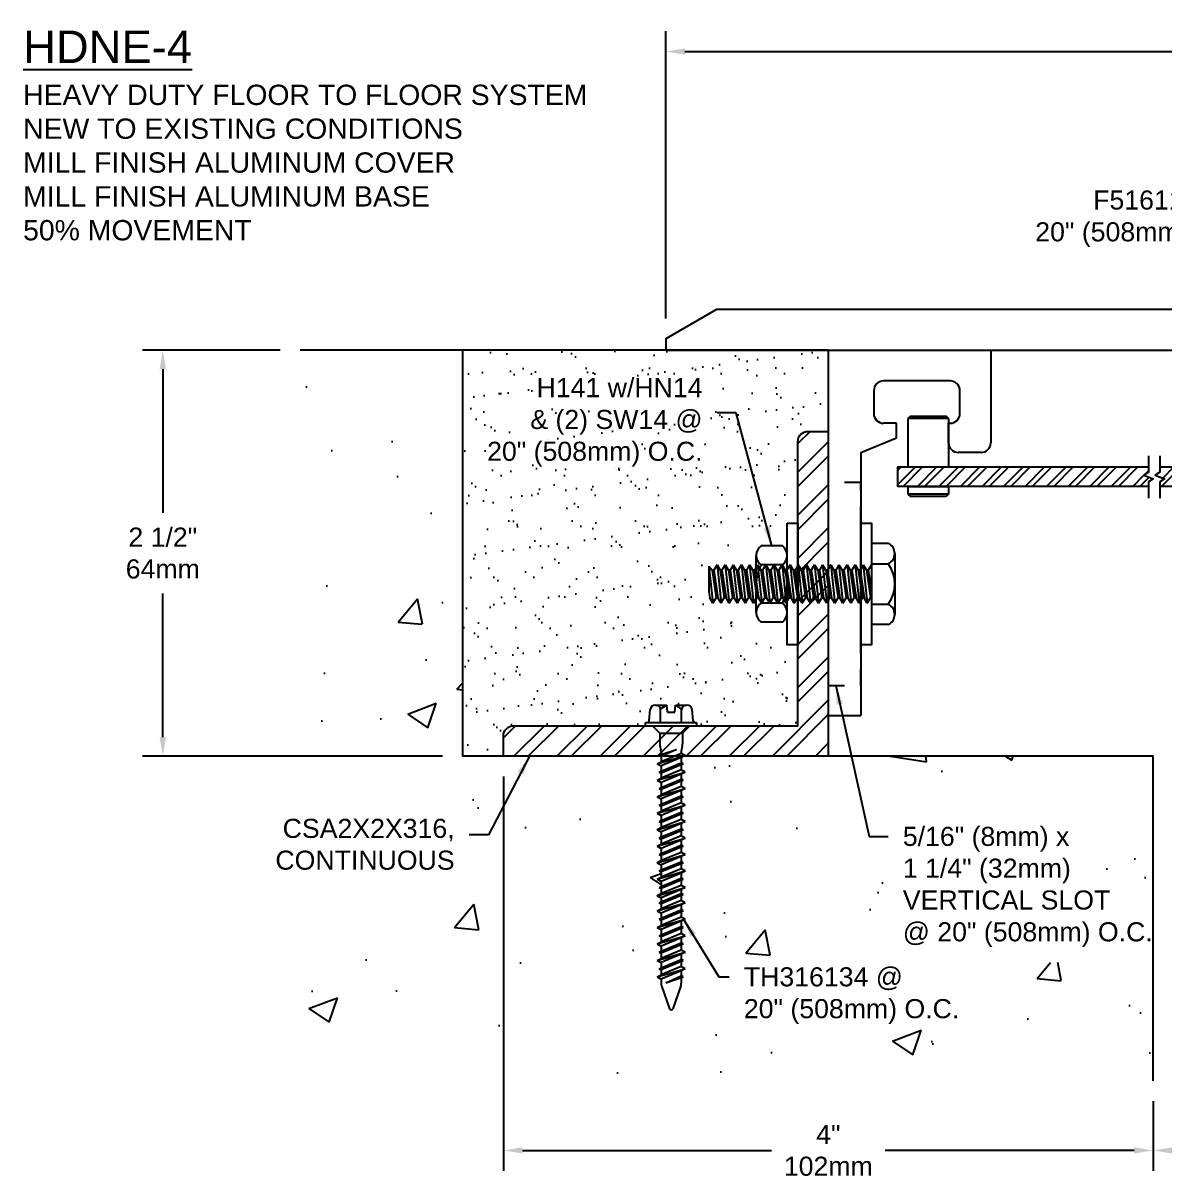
# Model space of a CAD drawing. Header units: inches. Extents: x -4 to 26.1, y 0.3 to 8.2.
# Drawn here: x -4 to 3.03, y 0.33 to 7.45 of the extents above; entities that cross this region are included whole.
import ezdxf

# ---------------------------------------------------------------- set-up
doc = ezdxf.new("R2010")
doc.units = ezdxf.units.IN
doc.header["$MEASUREMENT"] = 0
doc.linetypes.add('HIDDEN', pattern=[0.375, 0.25, -0.125])
for name, color, linetype in [('Anchors', 4, 'Continuous'), ('Conditions', 1, 'Continuous'), ('Dimensions', 3, 'Continuous'), ('Metals', 7, 'Continuous'), ('Text', 2, 'Continuous')]:
    doc.layers.add(name, color=color, linetype=linetype)
doc.styles.add('Arial', font='arial.ttf')
doc.dimstyles.new('Arial', dxfattribs={"dimtxt": 0.1175, "dimasz": 0.1175, "dimexe": 0.125, "dimexo": 0.125, "dimgap": 0.09, "dimtad": 0, "dimtih": 1, "dimtoh": 1, "dimdec": 4, "dimzin": 0, "dimdsep": 46, "dimlunit": 4, "dimtxsty": 'Arial', "dimcen": 0.09, "dimadec": 0, "dimazin": 0, "dimtfac": 1, "dimtdec": 4, "dimtofl": 0, "dimtmove": 0, "dimatfit": 3, "dimfxl": 0, "dimfrac": 2, "dimtolj": 1, "dimtzin": 0, "dimarcsym": 0})

# ---------------------------------------------------------------- blocks, each defined once
blk = doc.blocks.new('ga100')
for p, q in [((0, 0), (0, 1)), ((0, 1), (0.57, 1)), ((0.63, 0.94), (0.63, 0.8)), ((0.39, 0.81), (0.25, 0.81)), ((0.19, 0.75), (0.19, 0.34)), ((0.45, 0.74), (0.45, 0.75)), ((0.57, 0.74), (0.45, 0.74)), ((0.54, 0.42), (0.45, 0.42)), ((0.45, 0.42), (0.45, 0.34)), ((0.63, 0.2), (0.54, 0.42)), ((0.25, 0.28), (0.39, 0.28)), ((0.63, 0.2), (2.25, 0.2)), ((2.25, 0), (2.25, 0.2)), ((0, 0), (2.25, 0))]:
    blk.add_line(p, q)
for centre, start, end in [((0.57, 0.94), 0, 90), ((0.25, 0.75), 90, 180), ((0.39, 0.75), 0, 90), ((0.57, 0.8), 270, 0), ((0.25, 0.34), 180, 270), ((0.39, 0.34), 270, 0)]:
    blk.add_arc(centre, 0.06, start, end)
blk = doc.blocks.new('PIN')
for p, q in [((-0.1602, 0.1698), (-0.1452, 0.1848)), ((-0.1602, 0.1698), (0.0898, 0.1698)), ((-0.1602, 0.1698), (-0.1602, -0.1277)), ((0.0748, 0.1848), (-0.1452, 0.1848)), ((0.0748, 0.1848), (0.0898, 0.1698)), ((0.0898, 0.1698), (0.0898, -0.1277)), ((0.0898, -0.1277), (-0.1602, -0.1277)), ((0.0898, -0.2477), (-0.1602, -0.2477)), ((-0.1602, -0.2477), (-0.1602, -0.2952)), ((0.0898, -0.2477), (0.0898, -0.2952)), ((-0.1602, -0.2952), (0.0898, -0.2952)), ((-0.1602, -0.2952), (-0.1452, -0.3102)), ((-0.1452, -0.3102), (0.0748, -0.3102)), ((0.0898, -0.2952), (0.0748, -0.3102))]:
    blk.add_line(p, q)
blk = doc.blocks.new('PB10516')
at = {"layer": 'Metals'}
h = blk.add_hatch(dxfattribs=at)
h.set_pattern_fill('ANSI32', color=256, scale=0.25, style=0)
h.set_pattern_definition([(45, (-3.96066, -0.33674), (-0.0662913, 0.0662913), []), (45, (-3.91647, -0.33674), (-0.0662913, 0.0662913), [])])
h.paths.add_polyline_path([(1.0036, 0), (1.0036, -0.0318), (0.9748, -0.0509), (1.0325, -0.0727), (1.0036, -0.0918), (1.0036, -0.12), (2.5678, -0.12), (2.5678, 0)])
h.paths.add_polyline_path([(0.9336, -0.12), (0.9336, -0.0918), (0.9625, -0.0727), (0.9048, -0.0509), (0.9336, -0.0318), (0.9336, 0), (-0.9642, 0), (-0.9642, -0.0318), (-0.9931, -0.0509), (-0.9354, -0.0727), (-0.9642, -0.0918), (-0.9642, -0.12)])
h.paths.add_polyline_path([(-2.5772, 0), (-2.5772, -0.12), (-1.0342, -0.12), (-1.0342, -0.0918), (-1.0054, -0.0727), (-1.0631, -0.0509), (-1.0342, -0.0318), (-1.0342, 0)])
for points in [[(-1.0342, -0.12), (-2.5772, -0.12), (-2.5772, 0), (-1.0342, 0)], [(-1.0342, 0.0683), (-1.0342, -0.0318), (-1.0631, -0.0509), (-1.0054, -0.0727), (-1.0342, -0.0918), (-1.0342, -0.1918)], [(-0.9642, 0.0683), (-0.9642, -0.0318), (-0.9931, -0.0509), (-0.9354, -0.0727), (-0.9642, -0.0918), (-0.9642, -0.1918)], [(-0.9642, 0), (0.9336, 0)], [(0.9336, 0.0683), (0.9336, -0.0318), (0.9048, -0.0509), (0.9625, -0.0727), (0.9336, -0.0918), (0.9336, -0.1918)], [(1.0036, 0.0683), (1.0036, -0.0318), (0.9748, -0.0509), (1.0325, -0.0727), (1.0036, -0.0918), (1.0036, -0.1918)], [(1.0036, 0), (2.5678, 0), (2.5678, -0.12), (1.0036, -0.12)], [(0.9336, -0.12), (-0.9642, -0.12)]]:
    blk.add_lwpolyline(points)
at = {"xscale": -1}
blk.add_blockref('PIN', (-2.4249, 0.1277), dxfattribs=at)
blk.add_blockref('PIN', (2.4155, 0.1277))
blk = doc.blocks.new('TH-316134')
for p, q in [((-0.1352, 0.029), (-0.129, 0.1001)), ((-0.0967, 0.1275), (-0.0272, 0.1275)), ((-0.0645, 0.0188), (-0.0645, 0.1001)), ((-0.0232, 0.0825), (-0.0272, 0.1275)), ((-0.0232, 0.0825), (0.0233, 0.0825)), ((0.0233, 0.0825), (0.0272, 0.1275)), ((0.0272, 0.1275), (0.0967, 0.1275)), ((0.0645, 0.0188), (0.0645, 0.1001)), ((0.1352, 0.029), (0.129, 0.1001)), ((-0.1568, 0.0188), (0.1568, 0.0188)), ((-0.1568, 0), (-0.1568, 0.0188)), ((-0.1568, 0), (0.1568, 0)), ((-0.1148, 0), (-0.0697, -0.045)), ((0.1148, 0), (0.0698, -0.045)), ((0.1568, 0.0188), (0.1568, 0)), ((-0.0697, -0.045), (0.0698, -0.045)), ((-0.0697, -0.045), (-0.0697, -0.1121)), ((0.0698, -0.045), (0.0698, -0.1121)), ((-0.0687, -0.1217), (-0.0633, -0.1477)), ((0.0687, -0.1217), (0.0633, -0.1477)), ((-0.0862, -0.2344), (0.0863, -0.1836)), ((-0.0737, -0.1836), (0.0321, -0.1471)), ((-0.0737, -0.1836), (-0.0623, -0.1774)), ((-0.0737, -0.1836), (-0.0623, -0.1898)), ((0.0321, -0.1471), (-0.0623, -0.1898)), ((-0.0623, -0.1774), (0.0321, -0.1471)), ((-0.0623, -0.1573), (-0.0623, -0.1774)), ((0.0623, -0.1707), (-0.0623, -0.2215)), ((-0.0623, -0.1898), (-0.0623, -0.2215)), ((0.0623, -0.1965), (-0.0623, -0.2473)), ((0.0623, -0.1573), (0.0623, -0.1707)), ((0.0863, -0.1836), (0.0623, -0.1707)), ((0.0863, -0.1836), (0.0623, -0.1965)), ((0.0623, -0.1965), (0.0623, -0.2282)), ((-0.0862, -0.2344), (-0.0623, -0.2215)), ((-0.0862, -0.2344), (-0.0623, -0.2473)), ((-0.0737, -0.2852), (0.0737, -0.2344)), ((-0.0737, -0.2852), (-0.0623, -0.279)), ((-0.0623, -0.279), (0.0623, -0.2282)), ((0.0623, -0.2405), (-0.0623, -0.2913)), ((-0.0623, -0.2473), (-0.0623, -0.279)), ((0.0623, -0.2722), (-0.0623, -0.323)), ((0.0737, -0.2344), (0.0623, -0.2282)), ((0.0737, -0.2344), (0.0623, -0.2405)), ((0.0623, -0.2405), (0.0623, -0.2722)), ((0.0863, -0.2852), (0.0623, -0.2722)), ((-0.0862, -0.3359), (0.0863, -0.2852)), ((-0.0862, -0.3359), (-0.0623, -0.323)), ((-0.0862, -0.3359), (-0.0623, -0.3489)), ((-0.0737, -0.2852), (-0.0623, -0.2913)), ((-0.0737, -0.3867), (0.0737, -0.3359)), ((-0.0623, -0.2913), (-0.0623, -0.323)), ((0.0623, -0.2981), (-0.0623, -0.3489)), ((-0.0623, -0.3806), (0.0623, -0.3298)), ((0.0623, -0.3421), (-0.0623, -0.3929)), ((-0.0623, -0.3489), (-0.0623, -0.3806)), ((0.0863, -0.2852), (0.0623, -0.2981)), ((0.0623, -0.2981), (0.0623, -0.3298)), ((0.0737, -0.3359), (0.0623, -0.3298)), ((0.0737, -0.3359), (0.0623, -0.3421)), ((0.0623, -0.3421), (0.0623, -0.3738)), ((-0.0862, -0.4375), (0.0863, -0.3867)), ((-0.0862, -0.4375), (-0.0623, -0.4246)), ((-0.0737, -0.3867), (-0.0623, -0.3806)), ((-0.0737, -0.3867), (-0.0623, -0.3929)), ((0.0623, -0.3738), (-0.0623, -0.4246)), ((-0.0623, -0.3929), (-0.0623, -0.4246)), ((0.0623, -0.3996), (-0.0623, -0.4504)), ((0.0863, -0.3867), (0.0623, -0.3738)), ((0.0863, -0.3867), (0.0623, -0.3996)), ((0.0623, -0.3996), (0.0623, -0.4313)), ((-0.0862, -0.4375), (-0.0623, -0.4504)), ((-0.0862, -0.5391), (0.0863, -0.4883)), ((-0.0737, -0.4883), (0.0737, -0.4375)), ((-0.0737, -0.4883), (-0.0623, -0.4821)), ((-0.0737, -0.4883), (-0.0623, -0.4944)), ((-0.0623, -0.4821), (0.0623, -0.4313)), ((0.0623, -0.4437), (-0.0623, -0.4944)), ((-0.0623, -0.4504), (-0.0623, -0.4821)), ((0.0623, -0.4754), (-0.0623, -0.5261)), ((-0.0623, -0.4944), (-0.0623, -0.5261)), ((0.0737, -0.4375), (0.0623, -0.4313)), ((0.0737, -0.4375), (0.0623, -0.4437)), ((0.0623, -0.4437), (0.0623, -0.4754)), ((0.0863, -0.4883), (0.0623, -0.4754)), ((0.0863, -0.4883), (0.0623, -0.5012)), ((-0.0862, -0.5391), (-0.0623, -0.5261)), ((-0.0862, -0.5391), (-0.0623, -0.552)), ((-0.0737, -0.5898), (0.0737, -0.5391)), ((0.0623, -0.5012), (-0.0623, -0.552)), ((-0.0623, -0.5837), (0.0623, -0.5329)), ((0.0623, -0.5452), (-0.0623, -0.596)), ((-0.0623, -0.552), (-0.0623, -0.5837)), ((0.0623, -0.5012), (0.0623, -0.5329)), ((0.0737, -0.5391), (0.0623, -0.5329)), ((0.0737, -0.5391), (0.0623, -0.5452)), ((0.0623, -0.5452), (0.0623, -0.5769)), ((-0.0862, -0.6406), (0.0863, -0.5898)), ((-0.0862, -0.6406), (-0.0623, -0.6277)), ((-0.0737, -0.5898), (-0.0623, -0.5837)), ((-0.0737, -0.5898), (-0.0623, -0.596)), ((0.0623, -0.5769), (-0.0623, -0.6277)), ((-0.0623, -0.596), (-0.0623, -0.6277)), ((0.0623, -0.6028), (-0.0623, -0.6535)), ((-0.0623, -0.6852), (0.0623, -0.6345)), ((0.0863, -0.5898), (0.0623, -0.5769)), ((0.0863, -0.5898), (0.0623, -0.6028)), ((0.0623, -0.6028), (0.0623, -0.6345)), ((0.0737, -0.6406), (0.0623, -0.6345)), ((-0.0862, -0.6406), (-0.0623, -0.6535)), ((-0.0862, -0.7422), (0.0863, -0.6914)), ((-0.0737, -0.6914), (0.0737, -0.6406)), ((-0.0737, -0.6914), (-0.0623, -0.6852)), ((-0.0737, -0.6914), (-0.0623, -0.6976)), ((0.0623, -0.6468), (-0.0623, -0.6976)), ((-0.0623, -0.6535), (-0.0623, -0.6852)), ((0.0623, -0.6785), (-0.0623, -0.7293)), ((-0.0623, -0.6976), (-0.0623, -0.7293)), ((0.0623, -0.7043), (-0.0623, -0.7551)), ((0.0737, -0.6406), (0.0623, -0.6468)), ((0.0623, -0.6468), (0.0623, -0.6785)), ((0.0863, -0.6914), (0.0623, -0.6785)), ((0.0863, -0.6914), (0.0623, -0.7043)), ((0.0623, -0.7043), (0.0623, -0.736)), ((-0.0862, -0.7422), (-0.0623, -0.7293)), ((-0.0862, -0.7422), (-0.0623, -0.7551)), ((-0.0737, -0.793), (0.0737, -0.7422)), ((-0.0623, -0.7868), (0.0623, -0.736)), ((0.0623, -0.7484), (-0.0623, -0.7991)), ((-0.0623, -0.7551), (-0.0623, -0.7868)), ((0.0623, -0.78), (-0.0623, -0.8308)), ((0.0737, -0.7422), (0.0623, -0.736)), ((0.0737, -0.7422), (0.0623, -0.7484)), ((0.0623, -0.7484), (0.0623, -0.78)), ((0.0863, -0.793), (0.0623, -0.78)), ((-0.0862, -0.8437), (0.0863, -0.793)), ((-0.0862, -0.8437), (-0.0623, -0.8308)), ((-0.0862, -0.8437), (-0.0623, -0.8567)), ((-0.0737, -0.793), (-0.0623, -0.7868)), ((-0.0737, -0.793), (-0.0623, -0.7991)), ((-0.0737, -0.8945), (0.0737, -0.8437)), ((-0.0623, -0.7991), (-0.0623, -0.8308)), ((0.0623, -0.8059), (-0.0623, -0.8567)), ((-0.0623, -0.8884), (0.0623, -0.8376)), ((0.0623, -0.8499), (-0.0623, -0.9007)), ((0.0863, -0.793), (0.0623, -0.8059)), ((0.0623, -0.8059), (0.0623, -0.8376)), ((0.0737, -0.8437), (0.0623, -0.8376)), ((0.0737, -0.8437), (0.0623, -0.8499)), ((0.0623, -0.8499), (0.0623, -0.8816)), ((-0.0862, -0.9453), (0.0863, -0.8945)), ((-0.0737, -0.8945), (-0.0623, -0.8884)), ((-0.0737, -0.8945), (-0.0623, -0.9007)), ((-0.0623, -0.8567), (-0.0623, -0.8884)), ((0.0623, -0.8816), (-0.0623, -0.9324)), ((-0.0623, -0.9007), (-0.0623, -0.9324)), ((0.0623, -0.9075), (-0.0623, -0.9582)), ((0.0863, -0.8945), (0.0623, -0.8816)), ((0.0863, -0.8945), (0.0623, -0.9075)), ((0.0623, -0.9075), (0.0623, -0.9391)), ((-0.0862, -0.9453), (-0.0623, -0.9324)), ((-0.0862, -0.9453), (-0.0623, -0.9582)), ((-0.0862, -1.0469), (0.0863, -0.9961)), ((-0.0737, -0.9961), (0.0737, -0.9453)), ((-0.0737, -0.9961), (-0.0623, -0.9899)), ((-0.0737, -0.9961), (-0.0623, -1.0023)), ((-0.0623, -0.9899), (0.0623, -0.9391)), ((0.0623, -0.9515), (-0.0623, -1.0023)), ((-0.0623, -0.9582), (-0.0623, -0.9899)), ((0.0623, -0.9832), (-0.0623, -1.034)), ((0.0737, -0.9453), (0.0623, -0.9391)), ((0.0737, -0.9453), (0.0623, -0.9515)), ((0.0623, -0.9515), (0.0623, -0.9832)), ((0.0863, -0.9961), (0.0623, -0.9832)), ((0.0863, -0.9961), (0.0623, -1.009)), ((-0.0862, -1.0469), (-0.0623, -1.034)), ((-0.0862, -1.0469), (-0.0623, -1.0598)), ((-0.0737, -1.0898), (0.0737, -1.0391)), ((-0.0623, -1.0023), (-0.0623, -1.034)), ((0.0623, -1.009), (-0.0623, -1.0598)), ((-0.0623, -1.0837), (0.0623, -1.0329)), ((0.0623, -1.0452), (-0.0623, -1.096)), ((-0.0623, -1.052), (-0.0623, -1.0837)), ((0.0623, -1.0012), (0.0623, -1.0329)), ((0.0737, -1.0391), (0.0623, -1.0329)), ((0.0737, -1.0391), (0.0623, -1.0452)), ((0.0623, -1.0452), (0.0623, -1.0769)), ((-0.0862, -1.1406), (0.0863, -1.0898)), ((-0.0862, -1.1406), (-0.0623, -1.1277)), ((-0.0737, -1.0898), (-0.0623, -1.0837)), ((-0.0737, -1.0898), (-0.0623, -1.096)), ((0.0623, -1.0769), (-0.0623, -1.1277)), ((-0.0623, -1.096), (-0.0623, -1.1277)), ((0.0623, -1.1028), (-0.0623, -1.1535)), ((-0.0623, -1.1852), (0.0623, -1.1345)), ((0.0863, -1.0898), (0.0623, -1.0769)), ((0.0863, -1.0898), (0.0623, -1.1028)), ((0.0623, -1.1028), (0.0623, -1.1345)), ((0.0737, -1.1406), (0.0623, -1.1345)), ((-0.0862, -1.1406), (-0.0623, -1.1535)), ((-0.0862, -1.2422), (0.0863, -1.1914)), ((-0.0737, -1.1914), (0.0737, -1.1406)), ((-0.0737, -1.1914), (-0.0623, -1.1852)), ((-0.0737, -1.1914), (-0.0623, -1.1976)), ((0.0623, -1.1468), (-0.0623, -1.1976)), ((-0.0623, -1.1535), (-0.0623, -1.1852)), ((0.0623, -1.1785), (-0.0623, -1.2293)), ((-0.0623, -1.1976), (-0.0623, -1.2293)), ((0.0623, -1.2043), (-0.0623, -1.2551)), ((0.0737, -1.1406), (0.0623, -1.1468)), ((0.0623, -1.1468), (0.0623, -1.1785)), ((0.0863, -1.1914), (0.0623, -1.1785)), ((0.0863, -1.1914), (0.0623, -1.2043)), ((0.0623, -1.2043), (0.0623, -1.236)), ((-0.0862, -1.2422), (-0.0623, -1.2293)), ((-0.0862, -1.2422), (-0.0623, -1.2551)), ((-0.0737, -1.293), (0.0737, -1.2422)), ((-0.0623, -1.2868), (0.0623, -1.236)), ((0.0623, -1.2484), (-0.0623, -1.2991)), ((-0.0623, -1.2551), (-0.0623, -1.2868)), ((0.0623, -1.28), (-0.0623, -1.3308)), ((0.0737, -1.2422), (0.0623, -1.236)), ((0.0737, -1.2422), (0.0623, -1.2484)), ((0.0623, -1.2484), (0.0623, -1.28)), ((0.0863, -1.293), (0.0623, -1.28)), ((-0.0862, -1.3437), (0.0863, -1.293)), ((-0.0862, -1.3437), (-0.0623, -1.3308)), ((-0.0862, -1.3437), (-0.0623, -1.3567)), ((-0.0737, -1.293), (-0.0623, -1.2868)), ((-0.0737, -1.293), (-0.0623, -1.2991)), ((-0.0737, -1.3945), (0.0737, -1.3437)), ((-0.0623, -1.2991), (-0.0623, -1.3308)), ((0.0623, -1.3059), (-0.0623, -1.3567)), ((-0.0623, -1.3884), (0.0623, -1.3376)), ((0.0623, -1.3499), (-0.0623, -1.4007)), ((0.0863, -1.293), (0.0623, -1.3059)), ((0.0623, -1.3059), (0.0623, -1.3376)), ((0.0737, -1.3437), (0.0623, -1.3376)), ((0.0737, -1.3437), (0.0623, -1.3499)), ((0.0623, -1.3499), (0.0623, -1.3816)), ((-0.0862, -1.4453), (0.0863, -1.3945)), ((-0.0737, -1.3945), (-0.0623, -1.3884)), ((-0.0737, -1.3945), (-0.0623, -1.4007)), ((-0.0623, -1.3567), (-0.0623, -1.3884)), ((0.0623, -1.3816), (-0.0623, -1.4324)), ((-0.0623, -1.4007), (-0.0623, -1.4324)), ((0.0623, -1.4075), (-0.0623, -1.4582)), ((0.0863, -1.3945), (0.0623, -1.3816)), ((0.0863, -1.3945), (0.0623, -1.4075)), ((0.0623, -1.4075), (0.0623, -1.4391)), ((-0.0862, -1.4453), (-0.0623, -1.4324)), ((-0.0862, -1.4453), (-0.0623, -1.4582)), ((-0.0737, -1.4961), (0.0737, -1.4453)), ((-0.0737, -1.4961), (-0.0623, -1.4899)), ((-0.0623, -1.4899), (0.0623, -1.4391)), ((0.0623, -1.4515), (-0.0623, -1.5023)), ((-0.0623, -1.4582), (-0.0623, -1.4899)), ((0.0623, -1.4832), (-0.0623, -1.534)), ((0.0737, -1.4453), (0.0623, -1.4391)), ((0.0737, -1.4453), (0.0623, -1.4515)), ((0.0623, -1.4515), (0.0623, -1.4832)), ((0.0863, -1.4961), (0.0623, -1.4832)), ((-0.0862, -1.5469), (0.0863, -1.4961)), ((-0.0862, -1.5469), (-0.0623, -1.534)), ((-0.0862, -1.5469), (-0.0623, -1.5598)), ((-0.0737, -1.4961), (-0.0623, -1.5023)), ((-0.0623, -1.5023), (-0.0623, -1.534)), ((0.0623, -1.509), (-0.0623, -1.5598)), ((-0.0623, -1.5598), (-0.0623, -1.5857)), ((-0.0335, -1.5838), (0.0623, -1.5407)), ((-0.0335, -1.5838), (0.0737, -1.5469)), ((0.0623, -1.553), (-0.0335, -1.5838)), ((0.0863, -1.4961), (0.0623, -1.509)), ((0.0623, -1.509), (0.0623, -1.5407)), ((0.0737, -1.5469), (0.0623, -1.5407)), ((0.0737, -1.5469), (0.0623, -1.553)), ((0.0623, -1.553), (0.0623, -1.5857)), ((-0.0596, -1.601), (-0.0096, -1.7438)), ((0.0596, -1.601), (0.0096, -1.7438))]:
    blk.add_line(p, q)
for centre, radius, start, end in [((-0.0967, 0.0948), 0.0327, 9.28497, 170.71503), ((0, 0.0379), 0.0896, 107.42152, 136.04074), ((0, 0.0379), 0.0896, 43.95926, 72.57848), ((0.0967, 0.0948), 0.0327, 9.28497, 170.71503), ((-0.1464, 0.03), 0.0112, 270, 355), ((0.1464, 0.03), 0.0112, 185, 270), ((-0.0232, -0.1121), 0.0465, 180, 191.9357), ((0.0233, -0.1121), 0.0465, 348.0643, 0), ((-0.1088, -0.1573), 0.0465, 0, 11.9357), ((0.1088, -0.1573), 0.0465, 168.0643, 180), ((-0.0158, -1.5857), 0.0465, 180, 199.30575), ((0.0158, -1.5857), 0.0465, 340.69425, 0), ((0, -1.7394), 0.0106, 204.10008, 335.89992)]:
    blk.add_arc(centre, radius, start, end)
blk = doc.blocks.new('TH316134')
blk.add_blockref('TH-316134', (0, 0))
blk = doc.blocks.new('*D7')
at = {"layer": 'Defpoints', "color": 0}
for p in [(2.956, 0.9373), (6.956, 0.9373), (2.956, 0.5097)]:
    blk.add_point(p, dxfattribs=at)
at = {"layer": 'Dimensions', "color": 0, "lineweight": -2}
for p, q in [((2.956, 0.8123), (2.956, 0.3847)), ((6.956, 0.8123), (6.956, 0.3847)), ((3.0735, 0.5097), (4.6065, 0.5097)), ((6.8385, 0.5097), (5.3054, 0.5097))]:
    blk.add_line(p, q, dxfattribs=at)
at = {"layer": 'Dimensions', "color": 0}
for points in [[(3.0735, 0.5293), (3.0735, 0.4902), (2.956, 0.5097)], [(6.8385, 0.5293), (6.8385, 0.4902), (6.956, 0.5097)]]:
    blk.add_solid(points, dxfattribs=at)
at = {"layer": 'Dimensions', "color": 0, "insert": (4.956, 0.5097), "char_height": 0.1175, "attachment_point": 5, "style": 'Arial'}
blk.add_mtext('\\A1;4"\\P102mm', dxfattribs=at)
blk = doc.blocks.new('*D8')
at = {"layer": 'Defpoints', "color": 0}
for p in [(-1.044, 2.9373), (2.956, 0.9373), (-1.044, 0.5097)]:
    blk.add_point(p, dxfattribs=at)
at = {"layer": 'Dimensions', "color": 0, "lineweight": -2}
for p, q in [((-1.044, 2.8123), (-1.044, 0.3847)), ((2.956, 0.8123), (2.956, 0.3847)), ((-0.9265, 0.5097), (0.6065, 0.5097)), ((2.8385, 0.5097), (1.3054, 0.5097))]:
    blk.add_line(p, q, dxfattribs=at)
at = {"layer": 'Dimensions', "color": 0}
for points in [[(-0.9265, 0.5293), (-0.9265, 0.4902), (-1.044, 0.5097)], [(2.8385, 0.5293), (2.8385, 0.4902), (2.956, 0.5097)]]:
    blk.add_solid(points, dxfattribs=at)
at = {"layer": 'Dimensions', "color": 0, "insert": (0.956, 0.5097), "char_height": 0.1175, "attachment_point": 5, "style": 'Arial'}
blk.add_mtext('\\A1;4"\\P102mm', dxfattribs=at)
blk = doc.blocks.new('*D9')
at = {"layer": 'Defpoints', "color": 0}
for p in [(-2.294, 5.4373), (-3.1406, 2.9373), (-1.294, 2.9373)]:
    blk.add_point(p, dxfattribs=at)
at = {"layer": 'Dimensions', "color": 0, "lineweight": -2}
for p, q in [((-2.419, 5.4373), (-3.2656, 5.4373)), ((-3.1406, 5.3198), (-3.1406, 4.4362)), ((-3.1406, 3.0548), (-3.1406, 3.9384)), ((-1.419, 2.9373), (-3.2656, 2.9373))]:
    blk.add_line(p, q, dxfattribs=at)
at = {"layer": 'Dimensions', "color": 0}
for points in [[(-3.1601, 5.3198), (-3.121, 5.3198), (-3.1406, 5.4373)], [(-3.1601, 3.0548), (-3.121, 3.0548), (-3.1406, 2.9373)]]:
    blk.add_solid(points, dxfattribs=at)
at = {"layer": 'Dimensions', "color": 0, "insert": (-3.1406, 4.1873), "char_height": 0.1175, "attachment_point": 5, "style": 'Arial'}
blk.add_mtext('\\A1;2 1/2"\\P64mm', dxfattribs=at)
blk = doc.blocks.new('*D10')
at = {"layer": 'Defpoints', "color": 0}
for p in [(7.956, 7.2755), (-0.044, 5.5068), (7.956, 5.5068)]:
    blk.add_point(p, dxfattribs=at)
at = {"layer": 'Dimensions', "color": 0, "lineweight": -2}
for p, q in [((-0.044, 5.6318), (-0.044, 7.4005)), ((7.956, 5.6318), (7.956, 7.4005)), ((0.0735, 7.2755), (3.6, 7.2755)), ((7.8385, 7.2755), (4.3119, 7.2755))]:
    blk.add_line(p, q, dxfattribs=at)
at = {"layer": 'Dimensions', "color": 0}
for points in [[(0.0735, 7.2951), (0.0735, 7.2559), (-0.044, 7.2755)], [(7.8385, 7.2951), (7.8385, 7.2559), (7.956, 7.2755)]]:
    blk.add_solid(points, dxfattribs=at)
at = {"layer": 'Dimensions', "color": 0, "insert": (3.956, 7.2755), "char_height": 0.1175, "attachment_point": 5, "style": 'Arial'}
blk.add_mtext('\\A1;8"\\P203mm', dxfattribs=at)
blk = doc.blocks.new('H141')
for p, q in [((-0.1875, 0.144), (0.1875, 0.144)), ((-0.25, 0.104), (-0.25, 0)), ((-0.125, 0), (-0.125, 0.104)), ((0.125, 0), (0.125, 0.104)), ((0.25, 0.104), (0.25, 0)), ((-0.25, 0), (0.25, 0)), ((-0.119, 0), (-0.085, -0.0196)), ((-0.085, -0.0196), (0.0485, 0)), ((-0.119, -0.05), (0.119, -0.025)), ((-0.119, -0.05), (-0.085, -0.0304)), ((-0.119, -0.05), (-0.085, -0.0696)), ((-0.085, -0.0304), (0.085, -0.0054)), ((-0.085, -0.0196), (-0.085, -0.0304)), ((-0.085, -0.0696), (0.085, -0.0446)), ((-0.085, -0.0804), (0.085, -0.0554)), ((-0.085, -0.0696), (-0.085, -0.0804)), ((0.0943, 0), (0.085, -0.0054)), ((0.119, -0.025), (0.085, -0.0054)), ((0.119, -0.025), (0.085, -0.0446)), ((0.085, -0.0446), (0.085, -0.0554)), ((0.119, -0.075), (0.085, -0.0554)), ((-0.119, -0.1), (0.119, -0.075)), ((-0.119, -0.1), (-0.085, -0.0804)), ((-0.119, -0.1), (-0.085, -0.1196)), ((-0.119, -0.15), (0.119, -0.125)), ((-0.119, -0.15), (-0.085, -0.1304)), ((-0.085, -0.1196), (0.085, -0.0946)), ((-0.085, -0.1304), (0.085, -0.1054)), ((-0.085, -0.1196), (-0.085, -0.1304)), ((0.119, -0.075), (0.085, -0.0946)), ((0.085, -0.0946), (0.085, -0.1054)), ((0.119, -0.125), (0.085, -0.1054)), ((0.119, -0.125), (0.085, -0.1446)), ((-0.119, -0.15), (-0.085, -0.1696)), ((-0.119, -0.2), (0.119, -0.175)), ((-0.119, -0.2), (-0.085, -0.1804)), ((-0.119, -0.2), (-0.085, -0.2196)), ((-0.085, -0.1696), (0.085, -0.1446)), ((-0.085, -0.1804), (0.085, -0.1554)), ((-0.085, -0.1696), (-0.085, -0.1804)), ((-0.085, -0.2196), (0.085, -0.1946)), ((-0.085, -0.2304), (0.085, -0.2054)), ((0.085, -0.1446), (0.085, -0.1554)), ((0.119, -0.175), (0.085, -0.1554)), ((0.119, -0.175), (0.085, -0.1946)), ((0.085, -0.1946), (0.085, -0.2054)), ((0.119, -0.225), (0.085, -0.2054)), ((-0.119, -0.25), (0.119, -0.225)), ((-0.119, -0.25), (-0.085, -0.2304)), ((-0.119, -0.25), (-0.085, -0.2696)), ((-0.119, -0.3), (0.119, -0.275)), ((-0.119, -0.3), (-0.085, -0.2804)), ((-0.085, -0.2196), (-0.085, -0.2304)), ((-0.085, -0.2696), (0.085, -0.2446)), ((-0.085, -0.2804), (0.085, -0.2554)), ((-0.085, -0.2696), (-0.085, -0.2804)), ((0.119, -0.225), (0.085, -0.2446)), ((0.085, -0.2446), (0.085, -0.2554)), ((0.119, -0.275), (0.085, -0.2554)), ((0.119, -0.275), (0.085, -0.2946)), ((-0.119, -0.3), (-0.085, -0.3196)), ((-0.119, -0.35), (0.119, -0.325)), ((-0.119, -0.35), (-0.085, -0.3304)), ((-0.119, -0.35), (-0.085, -0.3696)), ((-0.085, -0.3196), (0.085, -0.2946)), ((-0.085, -0.3304), (0.085, -0.3054)), ((-0.085, -0.3196), (-0.085, -0.3304)), ((-0.085, -0.3696), (0.085, -0.3446)), ((-0.085, -0.3804), (0.085, -0.3554)), ((0.085, -0.2946), (0.085, -0.3054)), ((0.119, -0.325), (0.085, -0.3054)), ((0.119, -0.325), (0.085, -0.3446)), ((0.085, -0.3446), (0.085, -0.3554)), ((0.119, -0.375), (0.085, -0.3554)), ((-0.119, -0.4), (0.119, -0.375)), ((-0.119, -0.4), (-0.085, -0.3804)), ((-0.119, -0.4), (-0.085, -0.4196)), ((-0.119, -0.45), (0.119, -0.425)), ((-0.085, -0.3696), (-0.085, -0.3804)), ((-0.085, -0.4196), (0.085, -0.3946)), ((-0.085, -0.4304), (0.085, -0.4054)), ((-0.085, -0.4196), (-0.085, -0.4304)), ((0.119, -0.375), (0.085, -0.3946)), ((0.085, -0.3946), (0.085, -0.4054)), ((0.119, -0.425), (0.085, -0.4054)), ((0.119, -0.425), (0.085, -0.4446)), ((-0.119, -0.45), (-0.085, -0.4304)), ((-0.119, -0.45), (-0.085, -0.4696)), ((-0.119, -0.5), (0.119, -0.475)), ((-0.119, -0.5), (-0.085, -0.4804)), ((-0.085, -0.4696), (0.085, -0.4446)), ((-0.085, -0.4804), (0.085, -0.4554)), ((-0.085, -0.4696), (-0.085, -0.4804)), ((-0.085, -0.5196), (0.085, -0.4946)), ((0.085, -0.4446), (0.085, -0.4554)), ((0.119, -0.475), (0.085, -0.4554)), ((0.119, -0.475), (0.085, -0.4946)), ((0.085, -0.4946), (0.085, -0.5054)), ((-0.119, -0.5), (-0.085, -0.5196)), ((-0.119, -0.55), (0.119, -0.525)), ((-0.119, -0.55), (-0.085, -0.5304)), ((-0.119, -0.55), (-0.085, -0.5696)), ((-0.085, -0.5304), (0.085, -0.5054)), ((-0.085, -0.5196), (-0.085, -0.5304)), ((-0.085, -0.5696), (0.085, -0.5446)), ((-0.085, -0.5804), (0.085, -0.5554)), ((0.119, -0.525), (0.085, -0.5054)), ((0.119, -0.525), (0.085, -0.5446)), ((0.085, -0.5446), (0.085, -0.5554)), ((0.119, -0.575), (0.085, -0.5554)), ((-0.119, -0.6), (0.119, -0.575)), ((-0.119, -0.6), (-0.085, -0.5804)), ((-0.119, -0.6), (-0.085, -0.6196)), ((-0.119, -0.65), (0.119, -0.625)), ((-0.119, -0.65), (-0.085, -0.6304)), ((-0.085, -0.5696), (-0.085, -0.5804)), ((-0.085, -0.6196), (0.085, -0.5946)), ((-0.085, -0.6304), (0.085, -0.6054)), ((-0.085, -0.6196), (-0.085, -0.6304)), ((0.119, -0.575), (0.085, -0.5946)), ((0.085, -0.5946), (0.085, -0.6054)), ((0.119, -0.625), (0.085, -0.6054)), ((0.119, -0.625), (0.085, -0.6446)), ((-0.119, -0.65), (-0.085, -0.6696)), ((-0.119, -0.7), (0.119, -0.675)), ((-0.119, -0.7), (-0.085, -0.6804)), ((-0.119, -0.7), (-0.085, -0.7196)), ((-0.085, -0.6696), (0.085, -0.6446)), ((-0.085, -0.6804), (0.085, -0.6554)), ((-0.085, -0.6696), (-0.085, -0.6804)), ((-0.085, -0.7196), (0.085, -0.6946)), ((-0.085, -0.7304), (0.085, -0.7054)), ((0.085, -0.6446), (0.085, -0.6554)), ((0.119, -0.675), (0.085, -0.6554)), ((0.119, -0.675), (0.085, -0.6946)), ((0.085, -0.6946), (0.085, -0.7054)), ((0.119, -0.725), (0.085, -0.7054)), ((-0.119, -0.75), (0.119, -0.725)), ((-0.119, -0.75), (-0.085, -0.7304)), ((-0.119, -0.75), (-0.085, -0.7696)), ((-0.119, -0.8), (0.119, -0.775)), ((-0.119, -0.8), (-0.085, -0.7804)), ((-0.085, -0.7196), (-0.085, -0.7304)), ((-0.085, -0.7696), (0.085, -0.7446)), ((-0.085, -0.7804), (0.085, -0.7554)), ((-0.085, -0.7696), (-0.085, -0.7804)), ((0.119, -0.725), (0.085, -0.7446)), ((0.085, -0.7446), (0.085, -0.7554)), ((0.119, -0.775), (0.085, -0.7554)), ((0.119, -0.775), (0.085, -0.7946)), ((-0.119, -0.8), (-0.085, -0.8196)), ((-0.119, -0.85), (0.119, -0.825)), ((-0.119, -0.85), (-0.085, -0.8304)), ((-0.119, -0.85), (-0.085, -0.8696)), ((-0.085, -0.8196), (0.085, -0.7946)), ((-0.085, -0.8304), (0.085, -0.8054)), ((-0.085, -0.8196), (-0.085, -0.8304)), ((-0.085, -0.8696), (0.085, -0.8446)), ((0.085, -0.7946), (0.085, -0.8054)), ((0.119, -0.825), (0.085, -0.8054)), ((0.119, -0.825), (0.085, -0.8446)), ((0.085, -0.8446), (0.085, -0.8554)), ((-0.119, -0.9), (0.119, -0.875)), ((-0.119, -0.9), (-0.085, -0.8804)), ((-0.119, -0.9), (-0.085, -0.9196)), ((-0.119, -0.95), (0.119, -0.925)), ((-0.085, -0.8804), (0.085, -0.8554)), ((-0.085, -0.8696), (-0.085, -0.8804)), ((-0.085, -0.9196), (0.085, -0.8946)), ((-0.085, -0.9304), (0.085, -0.9054)), ((-0.085, -0.9196), (-0.085, -0.9304)), ((0.119, -0.875), (0.085, -0.8554)), ((0.119, -0.875), (0.085, -0.8946)), ((0.085, -0.8946), (0.085, -0.9054)), ((0.119, -0.925), (0.085, -0.9054)), ((0.119, -0.925), (0.085, -0.9446)), ((-0.119, -0.95), (-0.085, -0.9304)), ((-0.119, -0.95), (-0.085, -0.9696)), ((-0.1099, -1), (0.119, -0.975)), ((-0.1099, -1), (-0.085, -0.9804)), ((-0.085, -0.9696), (0.085, -0.9446)), ((-0.085, -0.9804), (0.085, -0.9554)), ((-0.085, -0.9696), (-0.085, -0.9804)), ((0.0485, -1), (0.085, -0.9946)), ((0.085, -0.9446), (0.085, -0.9554)), ((0.119, -0.975), (0.085, -0.9554)), ((0.119, -0.975), (0.085, -0.9946)), ((-0.1099, -1), (0.0485, -1))]:
    blk.add_line(p, q)
for centre, radius, start, end in [((-0.1875, 0.0752), 0.0688, 24.76151, 155.23849), ((0, -0.0713), 0.2153, 54.51066, 125.48934), ((0.1875, 0.0752), 0.0688, 24.76151, 155.23849)]:
    blk.add_arc(centre, radius, start, end)
blk = doc.blocks.new('sw14')
blk.add_lwpolyline([(5.2902, 3.1829), (5.2902, 3.1179), (4.5402, 3.1179), (4.5402, 3.1829)], close=True)
blk = doc.blocks.new('HN14')
for p, q in [((-0.1759, 0), (0.1759, 0)), ((-0.2345, -0.1613), (-0.2345, -0.03)), ((-0.1172, -0.1613), (-0.1172, -0.03)), ((0.1172, -0.1613), (0.1172, -0.03)), ((0.2345, -0.1613), (0.2345, -0.03)), ((-0.1759, -0.1914), (0.1759, -0.1914))]:
    blk.add_line(p, q)
for centre, radius, start, end in [((-0.1759, -0.0723), 0.0723, 35.77511, 144.22489), ((0, -0.244), 0.244, 61.28133, 118.71867), ((0.1759, -0.0723), 0.0723, 35.77511, 144.22489), ((-0.1759, -0.1191), 0.0723, 215.77511, 324.22489), ((0, 0.0527), 0.244, 241.28133, 298.71867), ((0.1759, -0.1191), 0.0723, 215.77511, 324.22489)]:
    blk.add_arc(centre, radius, start, end)

msp = doc.modelspace()

# ---------------------------------------------------------------- hatches: boundary and pattern name
at = {"layer": 'Conditions'}
h = msp.add_hatch(dxfattribs=at)
h.set_pattern_fill('AR-CONC', color=256, scale=0.25, style=0)
h.set_pattern_definition([(50, (-1, 0), (1.79315, -0.15688), [0.1875, -2.0625]), (355, (-1, 0), (-0.3469, 1.8805), [0.15, -1.65]), (100.45, (-0.8506, -0.013), (1.44627, 1.7236), [0.15935, -1.75286]), (46.184, (-1, 0.5), (2.6681, -0.4138), [0.28125, -3.09375]), (96.636, (-0.7777, 0.4655), (2.3367, 2.4353), [0.239, -2.6293]), (351.184, (-1, 0.5), (2.3367, 2.4353), [0.225, -2.475]), (21, (-0.75, 0.375), (1.49227, -1.00655), [0.1875, -2.0625]), (326, (-0.75, 0.375), (0.6083, 1.8129), [0.15, -1.65]), (71.45, (-0.6256, 0.2911), (2.10056, 0.80633), [0.15935, -1.75286]), (37.5, (-1, 0), (0.0304, 0.832235), [0, -1.63, 0, -1.675, 0, -1.65625]), (7.5, (-1, 0), (0.65767, 0.98603), [0, -0.955, 0, -1.5925, 0, -0.63125]), (327.5, (-1.5575, 0), (1.334556, -0.05639), [0, -0.625, 0, -1.95, 0, -2.5875]), (317.5, (-1.8075, 0), (1.45797, 0.25026), [0, -0.8125, 0, -1.295, 0, -1.8375])])
h.paths.add_polyline_path([(-1.29404, 5.43727), (-2.29404, 5.43727), (-2.29404, 2.82107), (-1.31677, 2.82107), (-1.31677, 1.96025), (-2.29404, 1.96025), (-2.29404, 0.93727), (2.95596, 0.93727), (2.95596, 1.64048), (2.39768, 1.64048), (2.39768, 1.6671), (1.36768, 1.6671), (1.36768, 2.56341), (2.5575, 2.56341), (2.5575, 2.09307), (2.95596, 2.09307), (2.95596, 2.93727), (0.06742, 2.93727), (0.05067, 2.92825), (0.05067, 2.89656), (0.06212, 2.8904), (0.05067, 2.88423), (0.05067, 2.85254), (0.07467, 2.83962), (0.05067, 2.82669), (0.05067, 2.795), (0.06212, 2.78883), (0.05067, 2.78267), (0.05067, 2.75098), (0.07467, 2.73805), (0.05067, 2.72513), (0.05067, 2.69343), (0.06212, 2.68727), (0.05067, 2.68111), (0.05067, 2.64942), (0.07467, 2.63649), (0.05067, 2.62357), (0.05067, 2.59187), (0.06212, 2.58571), (0.05067, 2.57955), (0.05067, 2.54785), (0.07467, 2.53493), (0.05067, 2.522), (0.05067, 2.49031), (0.06212, 2.48415), (0.05067, 2.47798), (0.05067, 2.44629), (0.07467, 2.43337), (0.05067, 2.42044), (0.05067, 2.38875), (0.06212, 2.38258), (0.05067, 2.37642), (0.05067, 2.34473), (0.07467, 2.3318), (0.05067, 2.31888), (0.05067, 2.28718), (0.06212, 2.28102), (0.05067, 2.27486), (0.05067, 2.24317), (0.07467, 2.23024), (0.05067, 2.21732), (0.05067, 2.18562), (0.06212, 2.17946), (0.05067, 2.1733), (0.05067, 2.1416), (0.07467, 2.12868), (0.05067, 2.11575), (0.05067, 2.09187), (0.06212, 2.08571), (0.05067, 2.07955), (0.05067, 2.04785), (0.07467, 2.03493), (0.05067, 2.022), (0.05067, 1.99031), (0.06212, 1.98415), (0.05067, 1.97798), (0.05067, 1.94629), (0.07467, 1.93337), (0.05067, 1.92044), (0.05067, 1.88875), (0.06212, 1.88258), (0.05067, 1.87642), (0.05067, 1.84473), (0.07467, 1.8318), (0.05067, 1.81888), (0.05067, 1.78718), (0.06212, 1.78102), (0.05067, 1.77486), (0.05067, 1.74317), (0.07467, 1.73024), (0.05067, 1.71732), (0.05067, 1.68562), (0.06212, 1.67946), (0.05067, 1.6733), (0.05067, 1.6416), (0.07467, 1.62868), (0.05067, 1.61575), (0.05067, 1.58406), (0.06212, 1.5779), (0.05067, 1.57173), (0.05067, 1.53911, -0.084437), (0.04806, 1.52374), (-0.00136, 1.38269, -0.7741233), (-0.0218, 1.38269), (-0.07121, 1.52374, -0.084437), (-0.07383, 1.53911), (-0.07383, 1.56497), (-0.09783, 1.5779), (-0.07383, 1.59082), (-0.07383, 1.62251), (-0.08527, 1.62868), (-0.07383, 1.63484), (-0.07383, 1.66653), (-0.09783, 1.67946), (-0.07383, 1.69238), (-0.07383, 1.72408), (-0.08527, 1.73024), (-0.07383, 1.7364), (-0.07383, 1.7681), (-0.09783, 1.78102), (-0.07383, 1.79395), (-0.07383, 1.82564), (-0.08527, 1.8318), (-0.07383, 1.83797), (-0.07383, 1.86966), (-0.09783, 1.88258), (-0.07383, 1.89551), (-0.07383, 1.9272), (-0.08527, 1.93337), (-0.07383, 1.93953), (-0.07383, 1.97122), (-0.09783, 1.98415), (-0.07383, 1.99707), (-0.07383, 2.02876), (-0.08527, 2.03493), (-0.07383, 2.04109), (-0.07383, 2.06497), (-0.09783, 2.0779), (-0.07383, 2.09082), (-0.07383, 2.12251), (-0.08527, 2.12868), (-0.07383, 2.13484), (-0.07383, 2.16653), (-0.09783, 2.17946), (-0.07383, 2.19238), (-0.07383, 2.22408), (-0.08527, 2.23024), (-0.07383, 2.2364), (-0.07383, 2.2681), (-0.09783, 2.28102), (-0.07383, 2.29395), (-0.07383, 2.32564), (-0.08527, 2.3318), (-0.07383, 2.33797), (-0.07383, 2.36966), (-0.09783, 2.38258), (-0.07383, 2.39551), (-0.07383, 2.4272), (-0.08527, 2.43337), (-0.07383, 2.43953), (-0.07383, 2.47122), (-0.09783, 2.48415), (-0.07383, 2.49707), (-0.07383, 2.52876), (-0.08527, 2.53493), (-0.07383, 2.54109), (-0.07383, 2.57278), (-0.09783, 2.58571), (-0.07383, 2.59863), (-0.07383, 2.63033), (-0.08527, 2.63649), (-0.07383, 2.64265), (-0.07383, 2.67435), (-0.09783, 2.68727), (-0.07383, 2.7002), (-0.07383, 2.73189), (-0.08527, 2.73805), (-0.07383, 2.74422), (-0.07383, 2.77591), (-0.09783, 2.78883), (-0.07383, 2.80176), (-0.07383, 2.83345), (-0.08527, 2.83962), (-0.07383, 2.84578), (-0.07383, 2.87747), (-0.09783, 2.8904), (-0.07383, 2.90332), (-0.07383, 2.93501), (-0.07802, 2.93727), (-1.04404, 2.93727), (-1.29404, 2.93727)])
h.paths.add_polyline_path([(1.38519, 2.53155), (2.95918, 2.53155), (2.95918, 1.725), (1.38519, 1.725)], flags=9)
h = msp.add_hatch(dxfattribs=at)
h.set_pattern_fill('AR-SAND', color=256, scale=0.125, style=0)
h.set_pattern_definition([(37.5, (-1, 0), (-0.007874, 0.240853), [0, -0.19, 0, -0.2125, 0, -0.203125]), (7.5, (-1, 0), (0.221222, 0.352768), [0, -0.1025, 0, -0.17125, 0, -0.065625]), (327.5, (-1.15375, 0), (0.389268, 0.0007074), [0, -0.0625, 0, -0.225, 0, -0.29375]), (317.5, (-1.15375, 0), (0.375766, 0.10971), [0, -0.03125, 0, -0.1475, 0, -0.16875])])
h.paths.add_polyline_path([(-1.29404, 2.93727), (-1.04404, 2.93727), (-1.04404, 3.06227, -0.4142136), (-0.98154, 3.12477), (-0.16833, 3.12477), (-0.16833, 3.1503, 0.7784635), (-0.1468, 3.15379), (-0.141, 3.22, -0.4105631), (-0.10833, 3.25227), (-0.03877, 3.25227), (-0.03483, 3.20727), (0.01167, 3.20727), (0.01561, 3.25227), (0.08517, 3.25227, -0.4105631), (0.11785, 3.22), (0.12364, 3.15379, 0.7784635), (0.14517, 3.1503), (0.14517, 3.12477), (0.76846, 3.12477), (0.76846, 3.49727), (0.70638, 3.49727), (0.70638, 3.76216, -0.2725336), (0.66024, 3.68379), (0.43955, 3.68379, -0.2725336), (0.39341, 3.76216), (0.39341, 3.8222), (0.37656, 3.85327), (0.35309, 3.85327), (0.33357, 3.81727), (0.31406, 3.85327), (0.29059, 3.85327), (0.27107, 3.81727), (0.25156, 3.85327), (0.21796, 3.92442), (0.21796, 4.06218), (0.22031, 4.14127), (0.23982, 4.17727), (0.25934, 4.14127), (0.28281, 4.14127), (0.30232, 4.17727), (0.32184, 4.14127), (0.34531, 4.14127), (0.36482, 4.17727), (0.38434, 4.14127), (0.39341, 4.14127), (0.39341, 4.23238, -0.2725336), (0.43955, 4.31075), (0.66024, 4.31075, -0.2725336), (0.70638, 4.23238), (0.70638, 4.49727), (0.76846, 4.49727), (0.76846, 4.87477, -0.4142136), (0.83096, 4.93727), (0.95596, 4.93727), (0.95596, 5.43727), (-0.04404, 5.43727), (-1.29404, 5.43727)])
h.paths.add_polyline_path([(-1.05868, 5.297), (0.30716, 5.297), (0.30716, 4.68829), (-1.05868, 4.68829)], flags=24)
at = {"layer": 'Metals'}
h = msp.add_hatch(dxfattribs=at)
h.set_pattern_fill('ANSI32', color=256, scale=0.5, style=0)
h.set_pattern_definition([(45, (-1, 0), (-0.1325825, 0.1325825), []), (45, (-0.91161, 0), (-0.1325825, 0.1325825), [])])
h.paths.add_polyline_path([(0.76846, 3.12477), (-0.98154, 3.12477, 0.4142136), (-1.04404, 3.06227), (-1.04404, 2.93727), (0.95596, 2.93727), (0.95596, 4.93727), (0.83096, 4.93727, 0.4142136), (0.76846, 4.87477)])

# ---------------------------------------------------------------- linework, layer by layer
at = {"layer": 'Conditions'}
for points in [[(2.95596, 0.93727), (2.95596, 2.93727), (-1.29404, 2.93727), (-1.29404, 5.43727), (-2.29404, 5.43727)], [(0.95596, 5.43727), (-1.29404, 5.43727)]]:
    msp.add_lwpolyline(points, dxfattribs=at)
at = {"layer": 'Metals'}
msp.add_lwpolyline([(0.26846, 5.68727), (-0.04404, 5.50685), (-0.04404, 5.43727), (7.95596, 5.43727), (7.95596, 5.50685), (7.64346, 5.68727)], close=True, dxfattribs=at)
msp.add_lwpolyline([(0.83096, 4.93727), (0.95596, 4.93727), (0.95596, 2.93727), (-1.04404, 2.93727), (-1.04404, 3.06227, -0.4142136), (-0.98154, 3.12477), (0.76846, 3.12477), (0.76846, 4.87477, -0.4142136)], format="xyb", close=True, dxfattribs=at)
at = {"layer": 'Metals', "linetype": 'HIDDEN', "ltscale": 0.125}
msp.add_lwpolyline([(1.15596, 3.37227), (1.15596, 4.62227), (0.95596, 4.62227), (0.95596, 3.37227)], close=True, dxfattribs=at)

# ---------------------------------------------------------------- block references
at = {"layer": 'Anchors'}
for name, p in [('PB10516', (3.96066, 4.71789)), ('TH316134', (-0.01158, 3.12477))]:
    msp.add_blockref(name, p, dxfattribs=at)
for name, p, rotation in [('sw14', (3.88638, -0.91792), 90), ('sw14', (4.33888, -0.91792), 90), ('H141', (1.22096, 3.99727), 270), ('HN14', (0.51173, 3.99727), 90)]:
    msp.add_blockref(name, p, dxfattribs=dict(at, rotation=rotation))
at = {"layer": 'Metals', "rotation": 270}
msp.add_blockref('ga100', (0.95596, 5.43727), dxfattribs=at)

# ---------------------------------------------------------------- texts
at = {"layer": 'Text', "insert": (-4.00029, 7.40501), "char_height": 0.2, "width": 5.5, "attachment_point": 1, "style": 'Arial'}
msp.add_mtext('{\\LHDNE-4\\P\\H0.625x;\\lHEAVY DUTY FLOOR TO FLOOR SYSTEM\\PNEW TO EXISTING CONDITIONS\\PMILL FINISH ALUMINUM COVER\\PMILL FINISH ALUMINUM BASE\\P50% MOVEMENT}', dxfattribs=at)
at = {"layer": 'Text', "char_height": 0.1175, "style": 'Arial'}
for s, insert, attachment_point in [('F516112S @\\P20" (508mm) O.C.', (3.55582, 6.07167), 9), ('H141 w/HN14\\P& (2) SW14 @\\P20" (508mm) O.C.', (0.18173, 4.99264), 6), ('CSA2X2X316,\\PCONTINUOUS', (-1.34423, 2.39394), 6), ('5/16" (8mm) x\\P1 1/4" (32mm)\\PVERTICAL SLOT\\P@ 20" (508mm) O.C.', (1.41457, 2.50217), 1), ('TH316134 @\\P20" (508mm) O.C.', (0.43613, 1.63729), 1)]:
    msp.add_mtext(s, dxfattribs=dict(at, insert=insert, attachment_point=attachment_point))

# ---------------------------------------------------------------- dimensions: what is measured, and where the dimension line sits
at = {"layer": 'Dimensions'}
dim = msp.add_linear_dim(base=(7.95596, 7.2755), p1=(-0.04404, 5.50685), p2=(7.95596, 5.50685), text='<>\\P203mm', dimstyle='Arial', dxfattribs=at)
dim.commit()
dim.dimension.update_dxf_attribs({"geometry": '*D10', "text_midpoint": (3.95596, 7.2755), "dimtype": 160})
dim = msp.add_linear_dim(base=(-3.14056, 2.93727), p1=(-2.29404, 5.43727), p2=(-1.29404, 2.93727), angle=90, text='<>\\P64mm', dimstyle='Arial', dxfattribs=at)
dim.commit()
dim.dimension.update_dxf_attribs({"geometry": '*D9', "text_midpoint": (-3.14056, 4.18727)})
for base, p1, p2, picture, middle in [((-1.04404, 0.50974), (2.95596, 0.93727), (-1.04404, 2.93727), '*D8', (0.95596, 0.50974)), ((2.95596, 0.50974), (6.95596, 0.93727), (2.95596, 0.93727), '*D7', (4.95596, 0.50974))]:
    dim = msp.add_linear_dim(base=base, p1=p1, p2=p2, text='<>\\P102mm', dimstyle='Arial', dxfattribs=at)
    dim.commit()
    dim.dimension.update_dxf_attribs({"geometry": picture, "text_midpoint": middle})

# ---------------------------------------------------------------- leaders
at = {"layer": 'Text', "annotation_type": 0, "has_hookline": 1}
for points, hookline_direction, text_width in [([(3.92507, 5.68727), (3.76332, 6.13042), (3.64582, 6.13042)], 1, 1.30709), ([(0.60741, 4.23177), (0.38923, 5.05139), (0.27173, 5.05139)], 1, 1.30709), ([(1.00157, 3.37227), (1.20707, 2.44342), (1.32457, 2.44342)], 0, 1.51524), ([(-0.8837, 2.93727), (-1.13673, 2.45269), (-1.25423, 2.45269)], 1, 1.08667), ([(0.06267, 1.93648), (0.28305, 1.57854), (0.34613, 1.57854)], 0, 1.30709)]:
    msp.add_leader(points, dimstyle='Arial', override={"dimgap": 0.09, "dimtad": 0}, dxfattribs=dict(at, hookline_direction=hookline_direction, text_width=text_width))

doc.saveas('drawing.dxf')
